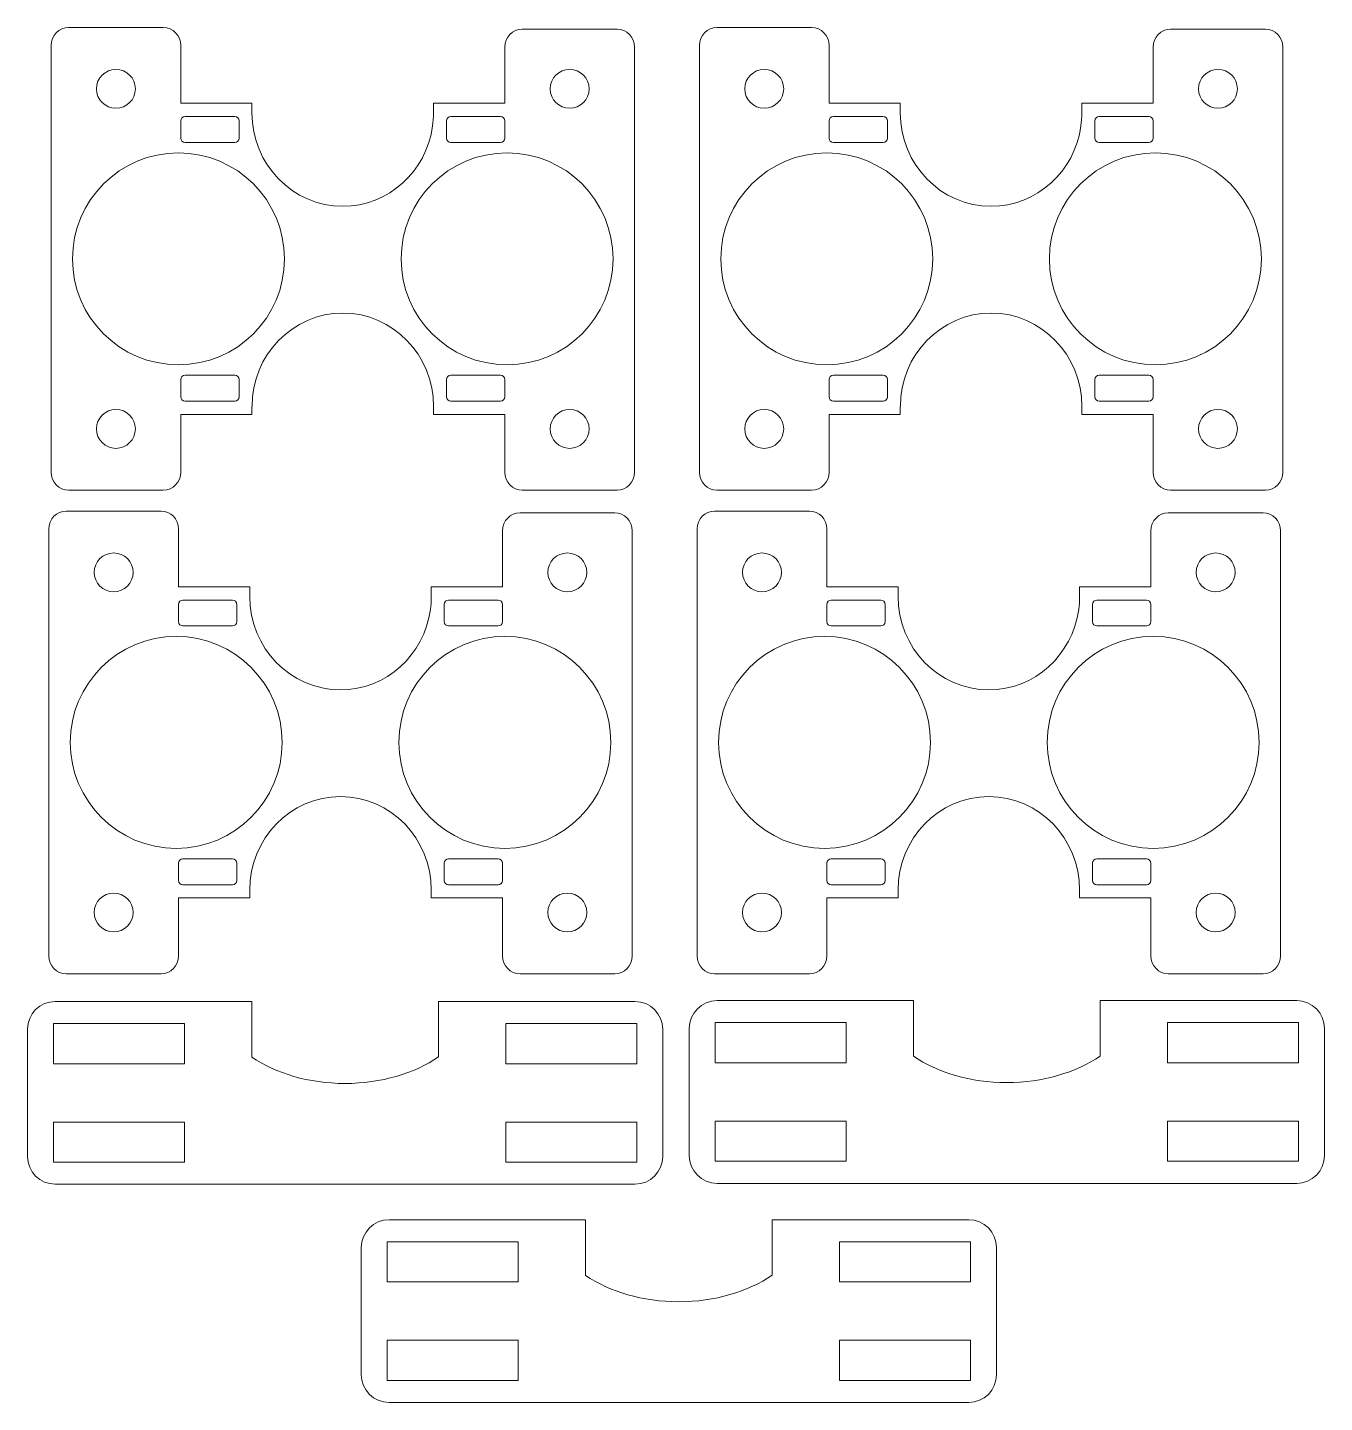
# Model space of a CAD drawing. Header units: millimetres. Extents: x 73 to 248, y -150 to 150.
# Drawn here: x 143.5 to 243.5, y -147.4 to -41.3 of the extents above; entities that cross this region are included whole.
import ezdxf

# ---------------------------------------------------------------- set-up
doc = ezdxf.new("R2010")
doc.units = ezdxf.units.MM
doc.header["$MEASUREMENT"] = 0
doc.layers.add('Layer 1', color=7, linetype='Continuous')

msp = doc.modelspace()

# ---------------------------------------------------------------- linework, layer by layer
at = {"layer": 'Layer 1', "color": 250, "lineweight": 18}
for points, knots in [([(155.3179, -47.1591), (155.3179, -47.1591), (160.815, -47.1591), (160.815, -47.1591), (160.815, -47.1591), (160.815, -47.8971), (160.815, -47.8971), (160.815, -51.8779), (163.949, -55.105), (167.815, -55.1049), (171.3484, -55.105), (174.2698, -52.4092), (174.7463, -48.906), (174.7913, -48.5764), (174.815, -48.2395), (174.815, -47.8971), (174.815, -47.8971), (174.8179, -47.8971), (174.8179, -47.8971), (174.8179, -47.8971), (174.8179, -47.1591), (174.8179, -47.1591), (174.8179, -47.1591), (180.3179, -47.1591), (180.3179, -47.1591), (180.3179, -47.1591), (180.3179, -42.8229), (180.3179, -42.8229), (180.3179, -42.0616), (180.9227, -41.4388), (181.6619, -41.4388), (181.6619, -41.4388), (188.9739, -41.4388), (188.9739, -41.4388), (189.7131, -41.4388), (190.3179, -42.0616), (190.3179, -42.8229), (190.3179, -42.8229), (190.3179, -47.83), (190.3179, -47.83), (190.3179, -47.83), (190.3179, -47.8971), (190.3179, -47.8971), (190.3179, -47.8971), (190.3179, -48.8597), (190.3179, -48.8597), (190.3179, -48.8597), (190.3179, -70.5508), (190.3179, -70.5508), (190.3179, -70.5508), (190.3179, -75.625), (190.3179, -75.625), (190.3179, -76.3863), (189.7131, -77.0091), (188.9739, -77.0091), (188.9739, -77.0091), (181.6619, -77.0091), (181.6619, -77.0091), (180.9227, -77.0091), (180.3179, -76.3863), (180.3179, -75.625), (180.3179, -75.625), (180.3179, -71.1591), (180.3179, -71.1591), (180.3179, -71.1591), (174.8179, -71.1591), (174.8179, -71.1591), (174.8179, -71.1591), (174.8179, -70.5507), (174.8179, -70.5507), (174.8179, -66.5701), (171.6841, -63.3429), (167.8179, -63.3429), (163.9517, -63.3429), (160.8179, -66.5702), (160.8179, -70.5508), (160.8179, -70.5508), (160.815, -70.5508), (160.815, -70.5508), (160.815, -70.5508), (160.815, -71.1591), (160.815, -71.1591), (160.815, -71.1591), (155.3179, -71.1591), (155.3179, -71.1591), (155.3179, -71.1591), (155.3179, -75.625), (155.3179, -75.625), (155.3179, -76.3863), (154.7131, -77.0091), (153.9739, -77.0091), (153.9739, -77.0091), (146.6619, -77.0091), (146.6619, -77.0091), (145.9227, -77.0091), (145.3179, -76.3863), (145.3179, -75.625), (145.3179, -75.625), (145.3179, -71.1591), (145.3179, -71.1591), (145.3179, -71.1591), (145.3141, -71.1591), (145.3141, -71.1591), (145.3141, -71.1591), (145.3141, -47.1591), (145.3141, -47.1591), (145.3141, -47.1591), (145.3179, -47.1591), (145.3179, -47.1591), (145.3179, -47.1591), (145.3179, -42.6932), (145.3179, -42.6932), (145.3179, -41.9319), (145.9227, -41.3091), (146.6619, -41.3091), (146.6619, -41.3091), (153.9739, -41.3091), (153.9739, -41.3091), (154.7131, -41.3091), (155.3179, -41.9319), (155.3179, -42.6932), (155.3179, -42.6932), (155.3179, -47.1591), (155.3179, -47.1591)], [0, 0, 0, 0, 0.02439024, 0.02439024, 0.02439024, 0.04878049, 0.04878049, 0.04878049, 0.07317073, 0.07317073, 0.07317073, 0.09756098, 0.09756098, 0.09756098, 0.12195122, 0.12195122, 0.12195122, 0.14634146, 0.14634146, 0.14634146, 0.17073171, 0.17073171, 0.17073171, 0.19512195, 0.19512195, 0.19512195, 0.2195122, 0.2195122, 0.2195122, 0.24390244, 0.24390244, 0.24390244, 0.26829268, 0.26829268, 0.26829268, 0.29268293, 0.29268293, 0.29268293, 0.31707317, 0.31707317, 0.31707317, 0.34146341, 0.34146341, 0.34146341, 0.36585366, 0.36585366, 0.36585366, 0.3902439, 0.3902439, 0.3902439, 0.41463415, 0.41463415, 0.41463415, 0.43902439, 0.43902439, 0.43902439, 0.46341463, 0.46341463, 0.46341463, 0.48780488, 0.48780488, 0.48780488, 0.51219512, 0.51219512, 0.51219512, 0.53658537, 0.53658537, 0.53658537, 0.56097561, 0.56097561, 0.56097561, 0.58536585, 0.58536585, 0.58536585, 0.6097561, 0.6097561, 0.6097561, 0.63414634, 0.63414634, 0.63414634, 0.65853659, 0.65853659, 0.65853659, 0.68292683, 0.68292683, 0.68292683, 0.70731707, 0.70731707, 0.70731707, 0.73170732, 0.73170732, 0.73170732, 0.75609756, 0.75609756, 0.75609756, 0.7804878, 0.7804878, 0.7804878, 0.80487805, 0.80487805, 0.80487805, 0.82926829, 0.82926829, 0.82926829, 0.85365854, 0.85365854, 0.85365854, 0.87804878, 0.87804878, 0.87804878, 0.90243902, 0.90243902, 0.90243902, 0.92682927, 0.92682927, 0.92682927, 0.95121951, 0.95121951, 0.95121951, 0.97560976, 0.97560976, 0.97560976, 1, 1, 1, 1]), ([(205.3274, -47.1591), (205.3274, -47.1591), (210.8245, -47.1591), (210.8245, -47.1591), (210.8245, -47.1591), (210.8245, -47.8971), (210.8245, -47.8971), (210.8245, -51.8779), (213.9585, -55.105), (217.8245, -55.1049), (221.3579, -55.105), (224.2793, -52.4092), (224.7558, -48.906), (224.8008, -48.5764), (224.8245, -48.2395), (224.8245, -47.8971), (224.8245, -47.8971), (224.8274, -47.8971), (224.8274, -47.8971), (224.8274, -47.8971), (224.8274, -47.1591), (224.8274, -47.1591), (224.8274, -47.1591), (230.3274, -47.1591), (230.3274, -47.1591), (230.3274, -47.1591), (230.3274, -42.8229), (230.3274, -42.8229), (230.3274, -42.0616), (230.9322, -41.4388), (231.6714, -41.4388), (231.6714, -41.4388), (238.9834, -41.4388), (238.9834, -41.4388), (239.7226, -41.4388), (240.3274, -42.0616), (240.3274, -42.8229), (240.3274, -42.8229), (240.3274, -47.83), (240.3274, -47.83), (240.3274, -47.83), (240.3274, -47.8971), (240.3274, -47.8971), (240.3274, -47.8971), (240.3274, -48.8597), (240.3274, -48.8597), (240.3274, -48.8597), (240.3274, -70.5508), (240.3274, -70.5508), (240.3274, -70.5508), (240.3274, -75.625), (240.3274, -75.625), (240.3274, -76.3863), (239.7226, -77.0091), (238.9834, -77.0091), (238.9834, -77.0091), (231.6714, -77.0091), (231.6714, -77.0091), (230.9322, -77.0091), (230.3274, -76.3863), (230.3274, -75.625), (230.3274, -75.625), (230.3274, -71.1591), (230.3274, -71.1591), (230.3274, -71.1591), (224.8274, -71.1591), (224.8274, -71.1591), (224.8274, -71.1591), (224.8274, -70.5507), (224.8274, -70.5507), (224.8274, -66.5701), (221.6936, -63.3429), (217.8274, -63.3429), (213.9612, -63.3429), (210.8274, -66.5702), (210.8274, -70.5508), (210.8274, -70.5508), (210.8245, -70.5508), (210.8245, -70.5508), (210.8245, -70.5508), (210.8245, -71.1591), (210.8245, -71.1591), (210.8245, -71.1591), (205.3274, -71.1591), (205.3274, -71.1591), (205.3274, -71.1591), (205.3274, -75.625), (205.3274, -75.625), (205.3274, -76.3863), (204.7226, -77.0091), (203.9834, -77.0091), (203.9834, -77.0091), (196.6714, -77.0091), (196.6714, -77.0091), (195.9322, -77.0091), (195.3274, -76.3863), (195.3274, -75.625), (195.3274, -75.625), (195.3274, -71.1591), (195.3274, -71.1591), (195.3274, -71.1591), (195.3236, -71.1591), (195.3236, -71.1591), (195.3236, -71.1591), (195.3236, -47.1591), (195.3236, -47.1591), (195.3236, -47.1591), (195.3274, -47.1591), (195.3274, -47.1591), (195.3274, -47.1591), (195.3274, -42.6932), (195.3274, -42.6932), (195.3274, -41.9319), (195.9322, -41.3091), (196.6714, -41.3091), (196.6714, -41.3091), (203.9834, -41.3091), (203.9834, -41.3091), (204.7226, -41.3091), (205.3274, -41.9319), (205.3274, -42.6932), (205.3274, -42.6932), (205.3274, -47.1591), (205.3274, -47.1591)], [0, 0, 0, 0, 0.02439024, 0.02439024, 0.02439024, 0.04878049, 0.04878049, 0.04878049, 0.07317073, 0.07317073, 0.07317073, 0.09756098, 0.09756098, 0.09756098, 0.12195122, 0.12195122, 0.12195122, 0.14634146, 0.14634146, 0.14634146, 0.17073171, 0.17073171, 0.17073171, 0.19512195, 0.19512195, 0.19512195, 0.2195122, 0.2195122, 0.2195122, 0.24390244, 0.24390244, 0.24390244, 0.26829268, 0.26829268, 0.26829268, 0.29268293, 0.29268293, 0.29268293, 0.31707317, 0.31707317, 0.31707317, 0.34146341, 0.34146341, 0.34146341, 0.36585366, 0.36585366, 0.36585366, 0.3902439, 0.3902439, 0.3902439, 0.41463415, 0.41463415, 0.41463415, 0.43902439, 0.43902439, 0.43902439, 0.46341463, 0.46341463, 0.46341463, 0.48780488, 0.48780488, 0.48780488, 0.51219512, 0.51219512, 0.51219512, 0.53658537, 0.53658537, 0.53658537, 0.56097561, 0.56097561, 0.56097561, 0.58536585, 0.58536585, 0.58536585, 0.6097561, 0.6097561, 0.6097561, 0.63414634, 0.63414634, 0.63414634, 0.65853659, 0.65853659, 0.65853659, 0.68292683, 0.68292683, 0.68292683, 0.70731707, 0.70731707, 0.70731707, 0.73170732, 0.73170732, 0.73170732, 0.75609756, 0.75609756, 0.75609756, 0.7804878, 0.7804878, 0.7804878, 0.80487805, 0.80487805, 0.80487805, 0.82926829, 0.82926829, 0.82926829, 0.85365854, 0.85365854, 0.85365854, 0.87804878, 0.87804878, 0.87804878, 0.90243902, 0.90243902, 0.90243902, 0.92682927, 0.92682927, 0.92682927, 0.95121951, 0.95121951, 0.95121951, 0.97560976, 0.97560976, 0.97560976, 1, 1, 1, 1]), ([(150.3179, -44.5426), (151.1463, -44.5426), (151.8179, -45.2142), (151.8179, -46.0426), (151.8179, -46.871), (151.1463, -47.5426), (150.3179, -47.5426), (149.4895, -47.5426), (148.8179, -46.871), (148.8179, -46.0426), (148.8179, -45.2142), (149.4895, -44.5426), (150.3179, -44.5426)], [0, 0, 0, 0, 0.25, 0.25, 0.25, 0.5, 0.5, 0.5, 0.75, 0.75, 0.75, 1, 1, 1, 1]), ([(185.316, -44.5426), (186.1444, -44.5426), (186.816, -45.2142), (186.816, -46.0426), (186.816, -46.871), (186.1444, -47.5426), (185.316, -47.5426), (184.4876, -47.5426), (183.816, -46.871), (183.816, -46.0426), (183.816, -45.2142), (184.4876, -44.5426), (185.316, -44.5426)], [0, 0, 0, 0, 0.25, 0.25, 0.25, 0.5, 0.5, 0.5, 0.75, 0.75, 0.75, 1, 1, 1, 1]), ([(200.3274, -44.5426), (201.1558, -44.5426), (201.8274, -45.2142), (201.8274, -46.0426), (201.8274, -46.871), (201.1558, -47.5426), (200.3274, -47.5426), (199.499, -47.5426), (198.8274, -46.871), (198.8274, -46.0426), (198.8274, -45.2142), (199.499, -44.5426), (200.3274, -44.5426)], [0, 0, 0, 0, 0.25, 0.25, 0.25, 0.5, 0.5, 0.5, 0.75, 0.75, 0.75, 1, 1, 1, 1]), ([(235.3255, -44.5426), (236.1539, -44.5426), (236.8255, -45.2142), (236.8255, -46.0426), (236.8255, -46.871), (236.1539, -47.5426), (235.3255, -47.5426), (234.4971, -47.5426), (233.8255, -46.871), (233.8255, -46.0426), (233.8255, -45.2142), (234.4971, -44.5426), (235.3255, -44.5426)], [0, 0, 0, 0, 0.25, 0.25, 0.25, 0.5, 0.5, 0.5, 0.75, 0.75, 0.75, 1, 1, 1, 1]), ([(155.6497, -48.1751), (155.6497, -48.1751), (159.4861, -48.1751), (159.4861, -48.1751), (159.6686, -48.1751), (159.8179, -48.3244), (159.8179, -48.5069), (159.8179, -48.5069), (159.8179, -49.8433), (159.8179, -49.8433), (159.8179, -50.0259), (159.6686, -50.1751), (159.4861, -50.1751), (159.4861, -50.1751), (155.6497, -50.1751), (155.6497, -50.1751), (155.4672, -50.1751), (155.3179, -50.0259), (155.3179, -49.8433), (155.3179, -49.8433), (155.3179, -48.5069), (155.3179, -48.5069), (155.3179, -48.3244), (155.4672, -48.1751), (155.6497, -48.1751)], [0, 0, 0, 0, 0.125, 0.125, 0.125, 0.25, 0.25, 0.25, 0.375, 0.375, 0.375, 0.5, 0.5, 0.5, 0.625, 0.625, 0.625, 0.75, 0.75, 0.75, 0.875, 0.875, 0.875, 1, 1, 1, 1]), ([(176.1497, -48.1751), (176.1497, -48.1751), (179.9861, -48.1751), (179.9861, -48.1751), (180.1686, -48.1751), (180.3179, -48.3244), (180.3179, -48.5069), (180.3179, -48.5069), (180.3179, -49.8433), (180.3179, -49.8433), (180.3179, -50.0259), (180.1686, -50.1751), (179.9861, -50.1751), (179.9861, -50.1751), (176.1497, -50.1751), (176.1497, -50.1751), (175.9672, -50.1751), (175.8179, -50.0259), (175.8179, -49.8433), (175.8179, -49.8433), (175.8179, -48.5069), (175.8179, -48.5069), (175.8179, -48.3244), (175.9672, -48.1751), (176.1497, -48.1751)], [0, 0, 0, 0, 0.125, 0.125, 0.125, 0.25, 0.25, 0.25, 0.375, 0.375, 0.375, 0.5, 0.5, 0.5, 0.625, 0.625, 0.625, 0.75, 0.75, 0.75, 0.875, 0.875, 0.875, 1, 1, 1, 1]), ([(205.6592, -48.1751), (205.6592, -48.1751), (209.4956, -48.1751), (209.4956, -48.1751), (209.6781, -48.1751), (209.8274, -48.3244), (209.8274, -48.5069), (209.8274, -48.5069), (209.8274, -49.8433), (209.8274, -49.8433), (209.8274, -50.0259), (209.6781, -50.1751), (209.4956, -50.1751), (209.4956, -50.1751), (205.6592, -50.1751), (205.6592, -50.1751), (205.4767, -50.1751), (205.3274, -50.0259), (205.3274, -49.8433), (205.3274, -49.8433), (205.3274, -48.5069), (205.3274, -48.5069), (205.3274, -48.3244), (205.4767, -48.1751), (205.6592, -48.1751)], [0, 0, 0, 0, 0.125, 0.125, 0.125, 0.25, 0.25, 0.25, 0.375, 0.375, 0.375, 0.5, 0.5, 0.5, 0.625, 0.625, 0.625, 0.75, 0.75, 0.75, 0.875, 0.875, 0.875, 1, 1, 1, 1]), ([(226.1592, -48.1751), (226.1592, -48.1751), (229.9956, -48.1751), (229.9956, -48.1751), (230.1781, -48.1751), (230.3274, -48.3244), (230.3274, -48.5069), (230.3274, -48.5069), (230.3274, -49.8433), (230.3274, -49.8433), (230.3274, -50.0259), (230.1781, -50.1751), (229.9956, -50.1751), (229.9956, -50.1751), (226.1592, -50.1751), (226.1592, -50.1751), (225.9767, -50.1751), (225.8274, -50.0259), (225.8274, -49.8433), (225.8274, -49.8433), (225.8274, -48.5069), (225.8274, -48.5069), (225.8274, -48.3244), (225.9767, -48.1751), (226.1592, -48.1751)], [0, 0, 0, 0, 0.125, 0.125, 0.125, 0.25, 0.25, 0.25, 0.375, 0.375, 0.375, 0.5, 0.5, 0.5, 0.625, 0.625, 0.625, 0.75, 0.75, 0.75, 0.875, 0.875, 0.875, 1, 1, 1, 1]), ([(155.1429, -50.9842), (159.6578, -50.9842), (163.3179, -54.6443), (163.3179, -59.1592), (163.3179, -63.6741), (159.6578, -67.3342), (155.1429, -67.3342), (150.628, -67.3342), (146.9679, -63.6741), (146.9679, -59.1592), (146.9679, -54.6443), (150.628, -50.9842), (155.1429, -50.9842)], [0, 0, 0, 0, 0.25, 0.25, 0.25, 0.5, 0.5, 0.5, 0.75, 0.75, 0.75, 1, 1, 1, 1]), ([(180.4929, -50.9842), (185.0078, -50.9842), (188.6679, -54.6443), (188.6679, -59.1592), (188.6679, -63.6741), (185.0078, -67.3342), (180.4929, -67.3342), (175.978, -67.3342), (172.3179, -63.6741), (172.3179, -59.1592), (172.3179, -54.6443), (175.978, -50.9842), (180.4929, -50.9842)], [0, 0, 0, 0, 0.25, 0.25, 0.25, 0.5, 0.5, 0.5, 0.75, 0.75, 0.75, 1, 1, 1, 1]), ([(205.1524, -50.9842), (209.6673, -50.9842), (213.3274, -54.6443), (213.3274, -59.1592), (213.3274, -63.6741), (209.6673, -67.3342), (205.1524, -67.3342), (200.6375, -67.3342), (196.9774, -63.6741), (196.9774, -59.1592), (196.9774, -54.6443), (200.6375, -50.9842), (205.1524, -50.9842)], [0, 0, 0, 0, 0.25, 0.25, 0.25, 0.5, 0.5, 0.5, 0.75, 0.75, 0.75, 1, 1, 1, 1]), ([(230.5024, -50.9842), (235.0173, -50.9842), (238.6774, -54.6443), (238.6774, -59.1592), (238.6774, -63.6741), (235.0173, -67.3342), (230.5024, -67.3342), (225.9875, -67.3342), (222.3274, -63.6741), (222.3274, -59.1592), (222.3274, -54.6443), (225.9875, -50.9842), (230.5024, -50.9842)], [0, 0, 0, 0, 0.25, 0.25, 0.25, 0.5, 0.5, 0.5, 0.75, 0.75, 0.75, 1, 1, 1, 1]), ([(155.6497, -68.1391), (155.6497, -68.1391), (159.4861, -68.1391), (159.4861, -68.1391), (159.6686, -68.1391), (159.8179, -68.2884), (159.8179, -68.4709), (159.8179, -68.4709), (159.8179, -69.8073), (159.8179, -69.8073), (159.8179, -69.9899), (159.6686, -70.1391), (159.4861, -70.1391), (159.4861, -70.1391), (155.6497, -70.1391), (155.6497, -70.1391), (155.4672, -70.1391), (155.3179, -69.9899), (155.3179, -69.8073), (155.3179, -69.8073), (155.3179, -68.4709), (155.3179, -68.4709), (155.3179, -68.2884), (155.4672, -68.1391), (155.6497, -68.1391)], [0, 0, 0, 0, 0.125, 0.125, 0.125, 0.25, 0.25, 0.25, 0.375, 0.375, 0.375, 0.5, 0.5, 0.5, 0.625, 0.625, 0.625, 0.75, 0.75, 0.75, 0.875, 0.875, 0.875, 1, 1, 1, 1]), ([(176.1497, -68.1391), (176.1497, -68.1391), (179.9861, -68.1391), (179.9861, -68.1391), (180.1686, -68.1391), (180.3179, -68.2884), (180.3179, -68.4709), (180.3179, -68.4709), (180.3179, -69.8073), (180.3179, -69.8073), (180.3179, -69.9899), (180.1686, -70.1391), (179.9861, -70.1391), (179.9861, -70.1391), (176.1497, -70.1391), (176.1497, -70.1391), (175.9672, -70.1391), (175.8179, -69.9899), (175.8179, -69.8073), (175.8179, -69.8073), (175.8179, -68.4709), (175.8179, -68.4709), (175.8179, -68.2884), (175.9672, -68.1391), (176.1497, -68.1391)], [0, 0, 0, 0, 0.125, 0.125, 0.125, 0.25, 0.25, 0.25, 0.375, 0.375, 0.375, 0.5, 0.5, 0.5, 0.625, 0.625, 0.625, 0.75, 0.75, 0.75, 0.875, 0.875, 0.875, 1, 1, 1, 1]), ([(205.6592, -68.1391), (205.6592, -68.1391), (209.4956, -68.1391), (209.4956, -68.1391), (209.6781, -68.1391), (209.8274, -68.2884), (209.8274, -68.4709), (209.8274, -68.4709), (209.8274, -69.8073), (209.8274, -69.8073), (209.8274, -69.9899), (209.6781, -70.1391), (209.4956, -70.1391), (209.4956, -70.1391), (205.6592, -70.1391), (205.6592, -70.1391), (205.4767, -70.1391), (205.3274, -69.9899), (205.3274, -69.8073), (205.3274, -69.8073), (205.3274, -68.4709), (205.3274, -68.4709), (205.3274, -68.2884), (205.4767, -68.1391), (205.6592, -68.1391)], [0, 0, 0, 0, 0.125, 0.125, 0.125, 0.25, 0.25, 0.25, 0.375, 0.375, 0.375, 0.5, 0.5, 0.5, 0.625, 0.625, 0.625, 0.75, 0.75, 0.75, 0.875, 0.875, 0.875, 1, 1, 1, 1]), ([(226.1592, -68.1391), (226.1592, -68.1391), (229.9956, -68.1391), (229.9956, -68.1391), (230.1781, -68.1391), (230.3274, -68.2884), (230.3274, -68.4709), (230.3274, -68.4709), (230.3274, -69.8073), (230.3274, -69.8073), (230.3274, -69.9899), (230.1781, -70.1391), (229.9956, -70.1391), (229.9956, -70.1391), (226.1592, -70.1391), (226.1592, -70.1391), (225.9767, -70.1391), (225.8274, -69.9899), (225.8274, -69.8073), (225.8274, -69.8073), (225.8274, -68.4709), (225.8274, -68.4709), (225.8274, -68.2884), (225.9767, -68.1391), (226.1592, -68.1391)], [0, 0, 0, 0, 0.125, 0.125, 0.125, 0.25, 0.25, 0.25, 0.375, 0.375, 0.375, 0.5, 0.5, 0.5, 0.625, 0.625, 0.625, 0.75, 0.75, 0.75, 0.875, 0.875, 0.875, 1, 1, 1, 1]), ([(150.3179, -70.7791), (151.1463, -70.7791), (151.8179, -71.4507), (151.8179, -72.2791), (151.8179, -73.1075), (151.1463, -73.7791), (150.3179, -73.7791), (149.4895, -73.7791), (148.8179, -73.1075), (148.8179, -72.2791), (148.8179, -71.4507), (149.4895, -70.7791), (150.3179, -70.7791)], [0, 0, 0, 0, 0.25, 0.25, 0.25, 0.5, 0.5, 0.5, 0.75, 0.75, 0.75, 1, 1, 1, 1]), ([(185.316, -70.7791), (186.1444, -70.7791), (186.816, -71.4507), (186.816, -72.2791), (186.816, -73.1075), (186.1444, -73.7791), (185.316, -73.7791), (184.4876, -73.7791), (183.816, -73.1075), (183.816, -72.2791), (183.816, -71.4507), (184.4876, -70.7791), (185.316, -70.7791)], [0, 0, 0, 0, 0.25, 0.25, 0.25, 0.5, 0.5, 0.5, 0.75, 0.75, 0.75, 1, 1, 1, 1]), ([(200.3274, -70.7791), (201.1558, -70.7791), (201.8274, -71.4507), (201.8274, -72.2791), (201.8274, -73.1075), (201.1558, -73.7791), (200.3274, -73.7791), (199.499, -73.7791), (198.8274, -73.1075), (198.8274, -72.2791), (198.8274, -71.4507), (199.499, -70.7791), (200.3274, -70.7791)], [0, 0, 0, 0, 0.25, 0.25, 0.25, 0.5, 0.5, 0.5, 0.75, 0.75, 0.75, 1, 1, 1, 1]), ([(235.3255, -70.7791), (236.1539, -70.7791), (236.8255, -71.4507), (236.8255, -72.2791), (236.8255, -73.1075), (236.1539, -73.7791), (235.3255, -73.7791), (234.4971, -73.7791), (233.8255, -73.1075), (233.8255, -72.2791), (233.8255, -71.4507), (234.4971, -70.7791), (235.3255, -70.7791)], [0, 0, 0, 0, 0.25, 0.25, 0.25, 0.5, 0.5, 0.5, 0.75, 0.75, 0.75, 1, 1, 1, 1]), ([(155.1443, -84.4673), (155.1443, -84.4673), (160.6414, -84.4673), (160.6414, -84.4673), (160.6414, -84.4673), (160.6414, -85.2053), (160.6414, -85.2053), (160.6414, -89.1861), (163.7754, -92.4132), (167.6414, -92.4131), (171.1748, -92.4132), (174.0962, -89.7174), (174.5727, -86.2142), (174.6177, -85.8846), (174.6414, -85.5477), (174.6414, -85.2053), (174.6414, -85.2053), (174.6443, -85.2053), (174.6443, -85.2053), (174.6443, -85.2053), (174.6443, -84.4673), (174.6443, -84.4673), (174.6443, -84.4673), (180.1443, -84.4673), (180.1443, -84.4673), (180.1443, -84.4673), (180.1443, -80.1311), (180.1443, -80.1311), (180.1443, -79.3698), (180.7491, -78.747), (181.4883, -78.747), (181.4883, -78.747), (188.8003, -78.747), (188.8003, -78.747), (189.5395, -78.747), (190.1443, -79.3698), (190.1443, -80.1311), (190.1443, -80.1311), (190.1443, -85.1382), (190.1443, -85.1382), (190.1443, -85.1382), (190.1443, -85.2053), (190.1443, -85.2053), (190.1443, -85.2053), (190.1443, -86.1679), (190.1443, -86.1679), (190.1443, -86.1679), (190.1443, -107.859), (190.1443, -107.859), (190.1443, -107.859), (190.1443, -112.9332), (190.1443, -112.9332), (190.1443, -113.6945), (189.5395, -114.3173), (188.8003, -114.3173), (188.8003, -114.3173), (181.4883, -114.3173), (181.4883, -114.3173), (180.7491, -114.3173), (180.1443, -113.6945), (180.1443, -112.9332), (180.1443, -112.9332), (180.1443, -108.4673), (180.1443, -108.4673), (180.1443, -108.4673), (174.6443, -108.4673), (174.6443, -108.4673), (174.6443, -108.4673), (174.6443, -107.8589), (174.6443, -107.8589), (174.6443, -103.8783), (171.5105, -100.6511), (167.6443, -100.6511), (163.7781, -100.6511), (160.6443, -103.8784), (160.6443, -107.859), (160.6443, -107.859), (160.6414, -107.859), (160.6414, -107.859), (160.6414, -107.859), (160.6414, -108.4673), (160.6414, -108.4673), (160.6414, -108.4673), (155.1443, -108.4673), (155.1443, -108.4673), (155.1443, -108.4673), (155.1443, -112.9332), (155.1443, -112.9332), (155.1443, -113.6945), (154.5395, -114.3173), (153.8003, -114.3173), (153.8003, -114.3173), (146.4883, -114.3173), (146.4883, -114.3173), (145.7491, -114.3173), (145.1443, -113.6945), (145.1443, -112.9332), (145.1443, -112.9332), (145.1443, -108.4673), (145.1443, -108.4673), (145.1443, -108.4673), (145.1405, -108.4673), (145.1405, -108.4673), (145.1405, -108.4673), (145.1405, -84.4673), (145.1405, -84.4673), (145.1405, -84.4673), (145.1443, -84.4673), (145.1443, -84.4673), (145.1443, -84.4673), (145.1443, -80.0014), (145.1443, -80.0014), (145.1443, -79.2401), (145.7491, -78.6173), (146.4883, -78.6173), (146.4883, -78.6173), (153.8003, -78.6173), (153.8003, -78.6173), (154.5395, -78.6173), (155.1443, -79.2401), (155.1443, -80.0014), (155.1443, -80.0014), (155.1443, -84.4673), (155.1443, -84.4673)], [0, 0, 0, 0, 0.02439024, 0.02439024, 0.02439024, 0.04878049, 0.04878049, 0.04878049, 0.07317073, 0.07317073, 0.07317073, 0.09756098, 0.09756098, 0.09756098, 0.12195122, 0.12195122, 0.12195122, 0.14634146, 0.14634146, 0.14634146, 0.17073171, 0.17073171, 0.17073171, 0.19512195, 0.19512195, 0.19512195, 0.2195122, 0.2195122, 0.2195122, 0.24390244, 0.24390244, 0.24390244, 0.26829268, 0.26829268, 0.26829268, 0.29268293, 0.29268293, 0.29268293, 0.31707317, 0.31707317, 0.31707317, 0.34146341, 0.34146341, 0.34146341, 0.36585366, 0.36585366, 0.36585366, 0.3902439, 0.3902439, 0.3902439, 0.41463415, 0.41463415, 0.41463415, 0.43902439, 0.43902439, 0.43902439, 0.46341463, 0.46341463, 0.46341463, 0.48780488, 0.48780488, 0.48780488, 0.51219512, 0.51219512, 0.51219512, 0.53658537, 0.53658537, 0.53658537, 0.56097561, 0.56097561, 0.56097561, 0.58536585, 0.58536585, 0.58536585, 0.6097561, 0.6097561, 0.6097561, 0.63414634, 0.63414634, 0.63414634, 0.65853659, 0.65853659, 0.65853659, 0.68292683, 0.68292683, 0.68292683, 0.70731707, 0.70731707, 0.70731707, 0.73170732, 0.73170732, 0.73170732, 0.75609756, 0.75609756, 0.75609756, 0.7804878, 0.7804878, 0.7804878, 0.80487805, 0.80487805, 0.80487805, 0.82926829, 0.82926829, 0.82926829, 0.85365854, 0.85365854, 0.85365854, 0.87804878, 0.87804878, 0.87804878, 0.90243902, 0.90243902, 0.90243902, 0.92682927, 0.92682927, 0.92682927, 0.95121951, 0.95121951, 0.95121951, 0.97560976, 0.97560976, 0.97560976, 1, 1, 1, 1]), ([(205.1538, -84.4673), (205.1538, -84.4673), (210.6509, -84.4673), (210.6509, -84.4673), (210.6509, -84.4673), (210.6509, -85.2053), (210.6509, -85.2053), (210.6509, -89.1861), (213.7849, -92.4132), (217.6509, -92.4131), (221.1843, -92.4132), (224.1057, -89.7174), (224.5822, -86.2142), (224.6272, -85.8846), (224.6509, -85.5477), (224.6509, -85.2053), (224.6509, -85.2053), (224.6538, -85.2053), (224.6538, -85.2053), (224.6538, -85.2053), (224.6538, -84.4673), (224.6538, -84.4673), (224.6538, -84.4673), (230.1538, -84.4673), (230.1538, -84.4673), (230.1538, -84.4673), (230.1538, -80.1311), (230.1538, -80.1311), (230.1538, -79.3698), (230.7586, -78.747), (231.4978, -78.747), (231.4978, -78.747), (238.8098, -78.747), (238.8098, -78.747), (239.549, -78.747), (240.1538, -79.3698), (240.1538, -80.1311), (240.1538, -80.1311), (240.1538, -85.1382), (240.1538, -85.1382), (240.1538, -85.1382), (240.1538, -85.2053), (240.1538, -85.2053), (240.1538, -85.2053), (240.1538, -86.1679), (240.1538, -86.1679), (240.1538, -86.1679), (240.1538, -107.859), (240.1538, -107.859), (240.1538, -107.859), (240.1538, -112.9332), (240.1538, -112.9332), (240.1538, -113.6945), (239.549, -114.3173), (238.8098, -114.3173), (238.8098, -114.3173), (231.4978, -114.3173), (231.4978, -114.3173), (230.7586, -114.3173), (230.1538, -113.6945), (230.1538, -112.9332), (230.1538, -112.9332), (230.1538, -108.4673), (230.1538, -108.4673), (230.1538, -108.4673), (224.6538, -108.4673), (224.6538, -108.4673), (224.6538, -108.4673), (224.6538, -107.8589), (224.6538, -107.8589), (224.6538, -103.8783), (221.52, -100.6511), (217.6538, -100.6511), (213.7876, -100.6511), (210.6538, -103.8784), (210.6538, -107.859), (210.6538, -107.859), (210.6509, -107.859), (210.6509, -107.859), (210.6509, -107.859), (210.6509, -108.4673), (210.6509, -108.4673), (210.6509, -108.4673), (205.1538, -108.4673), (205.1538, -108.4673), (205.1538, -108.4673), (205.1538, -112.9332), (205.1538, -112.9332), (205.1538, -113.6945), (204.549, -114.3173), (203.8098, -114.3173), (203.8098, -114.3173), (196.4978, -114.3173), (196.4978, -114.3173), (195.7586, -114.3173), (195.1538, -113.6945), (195.1538, -112.9332), (195.1538, -112.9332), (195.1538, -108.4673), (195.1538, -108.4673), (195.1538, -108.4673), (195.15, -108.4673), (195.15, -108.4673), (195.15, -108.4673), (195.15, -84.4673), (195.15, -84.4673), (195.15, -84.4673), (195.1538, -84.4673), (195.1538, -84.4673), (195.1538, -84.4673), (195.1538, -80.0014), (195.1538, -80.0014), (195.1538, -79.2401), (195.7586, -78.6173), (196.4978, -78.6173), (196.4978, -78.6173), (203.8098, -78.6173), (203.8098, -78.6173), (204.549, -78.6173), (205.1538, -79.2401), (205.1538, -80.0014), (205.1538, -80.0014), (205.1538, -84.4673), (205.1538, -84.4673)], [0, 0, 0, 0, 0.02439024, 0.02439024, 0.02439024, 0.04878049, 0.04878049, 0.04878049, 0.07317073, 0.07317073, 0.07317073, 0.09756098, 0.09756098, 0.09756098, 0.12195122, 0.12195122, 0.12195122, 0.14634146, 0.14634146, 0.14634146, 0.17073171, 0.17073171, 0.17073171, 0.19512195, 0.19512195, 0.19512195, 0.2195122, 0.2195122, 0.2195122, 0.24390244, 0.24390244, 0.24390244, 0.26829268, 0.26829268, 0.26829268, 0.29268293, 0.29268293, 0.29268293, 0.31707317, 0.31707317, 0.31707317, 0.34146341, 0.34146341, 0.34146341, 0.36585366, 0.36585366, 0.36585366, 0.3902439, 0.3902439, 0.3902439, 0.41463415, 0.41463415, 0.41463415, 0.43902439, 0.43902439, 0.43902439, 0.46341463, 0.46341463, 0.46341463, 0.48780488, 0.48780488, 0.48780488, 0.51219512, 0.51219512, 0.51219512, 0.53658537, 0.53658537, 0.53658537, 0.56097561, 0.56097561, 0.56097561, 0.58536585, 0.58536585, 0.58536585, 0.6097561, 0.6097561, 0.6097561, 0.63414634, 0.63414634, 0.63414634, 0.65853659, 0.65853659, 0.65853659, 0.68292683, 0.68292683, 0.68292683, 0.70731707, 0.70731707, 0.70731707, 0.73170732, 0.73170732, 0.73170732, 0.75609756, 0.75609756, 0.75609756, 0.7804878, 0.7804878, 0.7804878, 0.80487805, 0.80487805, 0.80487805, 0.82926829, 0.82926829, 0.82926829, 0.85365854, 0.85365854, 0.85365854, 0.87804878, 0.87804878, 0.87804878, 0.90243902, 0.90243902, 0.90243902, 0.92682927, 0.92682927, 0.92682927, 0.95121951, 0.95121951, 0.95121951, 0.97560976, 0.97560976, 0.97560976, 1, 1, 1, 1]), ([(150.1443, -81.8508), (150.9727, -81.8508), (151.6443, -82.5224), (151.6443, -83.3508), (151.6443, -84.1792), (150.9727, -84.8508), (150.1443, -84.8508), (149.3159, -84.8508), (148.6443, -84.1792), (148.6443, -83.3508), (148.6443, -82.5224), (149.3159, -81.8508), (150.1443, -81.8508)], [0, 0, 0, 0, 0.25, 0.25, 0.25, 0.5, 0.5, 0.5, 0.75, 0.75, 0.75, 1, 1, 1, 1]), ([(185.1424, -81.8508), (185.9708, -81.8508), (186.6424, -82.5224), (186.6424, -83.3508), (186.6424, -84.1792), (185.9708, -84.8508), (185.1424, -84.8508), (184.314, -84.8508), (183.6424, -84.1792), (183.6424, -83.3508), (183.6424, -82.5224), (184.314, -81.8508), (185.1424, -81.8508)], [0, 0, 0, 0, 0.25, 0.25, 0.25, 0.5, 0.5, 0.5, 0.75, 0.75, 0.75, 1, 1, 1, 1]), ([(200.1538, -81.8508), (200.9822, -81.8508), (201.6538, -82.5224), (201.6538, -83.3508), (201.6538, -84.1792), (200.9822, -84.8508), (200.1538, -84.8508), (199.3254, -84.8508), (198.6538, -84.1792), (198.6538, -83.3508), (198.6538, -82.5224), (199.3254, -81.8508), (200.1538, -81.8508)], [0, 0, 0, 0, 0.25, 0.25, 0.25, 0.5, 0.5, 0.5, 0.75, 0.75, 0.75, 1, 1, 1, 1]), ([(235.1519, -81.8508), (235.9803, -81.8508), (236.6519, -82.5224), (236.6519, -83.3508), (236.6519, -84.1792), (235.9803, -84.8508), (235.1519, -84.8508), (234.3235, -84.8508), (233.6519, -84.1792), (233.6519, -83.3508), (233.6519, -82.5224), (234.3235, -81.8508), (235.1519, -81.8508)], [0, 0, 0, 0, 0.25, 0.25, 0.25, 0.5, 0.5, 0.5, 0.75, 0.75, 0.75, 1, 1, 1, 1]), ([(155.4761, -85.4833), (155.4761, -85.4833), (159.3125, -85.4833), (159.3125, -85.4833), (159.495, -85.4833), (159.6443, -85.6326), (159.6443, -85.8151), (159.6443, -85.8151), (159.6443, -87.1515), (159.6443, -87.1515), (159.6443, -87.3341), (159.495, -87.4833), (159.3125, -87.4833), (159.3125, -87.4833), (155.4761, -87.4833), (155.4761, -87.4833), (155.2936, -87.4833), (155.1443, -87.3341), (155.1443, -87.1515), (155.1443, -87.1515), (155.1443, -85.8151), (155.1443, -85.8151), (155.1443, -85.6326), (155.2936, -85.4833), (155.4761, -85.4833)], [0, 0, 0, 0, 0.125, 0.125, 0.125, 0.25, 0.25, 0.25, 0.375, 0.375, 0.375, 0.5, 0.5, 0.5, 0.625, 0.625, 0.625, 0.75, 0.75, 0.75, 0.875, 0.875, 0.875, 1, 1, 1, 1]), ([(175.9761, -85.4833), (175.9761, -85.4833), (179.8125, -85.4833), (179.8125, -85.4833), (179.995, -85.4833), (180.1443, -85.6326), (180.1443, -85.8151), (180.1443, -85.8151), (180.1443, -87.1515), (180.1443, -87.1515), (180.1443, -87.3341), (179.995, -87.4833), (179.8125, -87.4833), (179.8125, -87.4833), (175.9761, -87.4833), (175.9761, -87.4833), (175.7936, -87.4833), (175.6443, -87.3341), (175.6443, -87.1515), (175.6443, -87.1515), (175.6443, -85.8151), (175.6443, -85.8151), (175.6443, -85.6326), (175.7936, -85.4833), (175.9761, -85.4833)], [0, 0, 0, 0, 0.125, 0.125, 0.125, 0.25, 0.25, 0.25, 0.375, 0.375, 0.375, 0.5, 0.5, 0.5, 0.625, 0.625, 0.625, 0.75, 0.75, 0.75, 0.875, 0.875, 0.875, 1, 1, 1, 1]), ([(205.4856, -85.4833), (205.4856, -85.4833), (209.322, -85.4833), (209.322, -85.4833), (209.5045, -85.4833), (209.6538, -85.6326), (209.6538, -85.8151), (209.6538, -85.8151), (209.6538, -87.1515), (209.6538, -87.1515), (209.6538, -87.3341), (209.5045, -87.4833), (209.322, -87.4833), (209.322, -87.4833), (205.4856, -87.4833), (205.4856, -87.4833), (205.3031, -87.4833), (205.1538, -87.3341), (205.1538, -87.1515), (205.1538, -87.1515), (205.1538, -85.8151), (205.1538, -85.8151), (205.1538, -85.6326), (205.3031, -85.4833), (205.4856, -85.4833)], [0, 0, 0, 0, 0.125, 0.125, 0.125, 0.25, 0.25, 0.25, 0.375, 0.375, 0.375, 0.5, 0.5, 0.5, 0.625, 0.625, 0.625, 0.75, 0.75, 0.75, 0.875, 0.875, 0.875, 1, 1, 1, 1]), ([(225.9856, -85.4833), (225.9856, -85.4833), (229.822, -85.4833), (229.822, -85.4833), (230.0045, -85.4833), (230.1538, -85.6326), (230.1538, -85.8151), (230.1538, -85.8151), (230.1538, -87.1515), (230.1538, -87.1515), (230.1538, -87.3341), (230.0045, -87.4833), (229.822, -87.4833), (229.822, -87.4833), (225.9856, -87.4833), (225.9856, -87.4833), (225.8031, -87.4833), (225.6538, -87.3341), (225.6538, -87.1515), (225.6538, -87.1515), (225.6538, -85.8151), (225.6538, -85.8151), (225.6538, -85.6326), (225.8031, -85.4833), (225.9856, -85.4833)], [0, 0, 0, 0, 0.125, 0.125, 0.125, 0.25, 0.25, 0.25, 0.375, 0.375, 0.375, 0.5, 0.5, 0.5, 0.625, 0.625, 0.625, 0.75, 0.75, 0.75, 0.875, 0.875, 0.875, 1, 1, 1, 1]), ([(154.9693, -88.2924), (159.4842, -88.2924), (163.1443, -91.9525), (163.1443, -96.4674), (163.1443, -100.9823), (159.4842, -104.6424), (154.9693, -104.6424), (150.4544, -104.6424), (146.7943, -100.9823), (146.7943, -96.4674), (146.7943, -91.9525), (150.4544, -88.2924), (154.9693, -88.2924)], [0, 0, 0, 0, 0.25, 0.25, 0.25, 0.5, 0.5, 0.5, 0.75, 0.75, 0.75, 1, 1, 1, 1]), ([(180.3193, -88.2924), (184.8342, -88.2924), (188.4943, -91.9525), (188.4943, -96.4674), (188.4943, -100.9823), (184.8342, -104.6424), (180.3193, -104.6424), (175.8044, -104.6424), (172.1443, -100.9823), (172.1443, -96.4674), (172.1443, -91.9525), (175.8044, -88.2924), (180.3193, -88.2924)], [0, 0, 0, 0, 0.25, 0.25, 0.25, 0.5, 0.5, 0.5, 0.75, 0.75, 0.75, 1, 1, 1, 1]), ([(204.9788, -88.2924), (209.4937, -88.2924), (213.1538, -91.9525), (213.1538, -96.4674), (213.1538, -100.9823), (209.4937, -104.6424), (204.9788, -104.6424), (200.4639, -104.6424), (196.8038, -100.9823), (196.8038, -96.4674), (196.8038, -91.9525), (200.4639, -88.2924), (204.9788, -88.2924)], [0, 0, 0, 0, 0.25, 0.25, 0.25, 0.5, 0.5, 0.5, 0.75, 0.75, 0.75, 1, 1, 1, 1]), ([(230.3288, -88.2924), (234.8437, -88.2924), (238.5038, -91.9525), (238.5038, -96.4674), (238.5038, -100.9823), (234.8437, -104.6424), (230.3288, -104.6424), (225.8139, -104.6424), (222.1538, -100.9823), (222.1538, -96.4674), (222.1538, -91.9525), (225.8139, -88.2924), (230.3288, -88.2924)], [0, 0, 0, 0, 0.25, 0.25, 0.25, 0.5, 0.5, 0.5, 0.75, 0.75, 0.75, 1, 1, 1, 1]), ([(155.4761, -105.4473), (155.4761, -105.4473), (159.3125, -105.4473), (159.3125, -105.4473), (159.495, -105.4473), (159.6443, -105.5966), (159.6443, -105.7791), (159.6443, -105.7791), (159.6443, -107.1155), (159.6443, -107.1155), (159.6443, -107.2981), (159.495, -107.4473), (159.3125, -107.4473), (159.3125, -107.4473), (155.4761, -107.4473), (155.4761, -107.4473), (155.2936, -107.4473), (155.1443, -107.2981), (155.1443, -107.1155), (155.1443, -107.1155), (155.1443, -105.7791), (155.1443, -105.7791), (155.1443, -105.5966), (155.2936, -105.4473), (155.4761, -105.4473)], [0, 0, 0, 0, 0.125, 0.125, 0.125, 0.25, 0.25, 0.25, 0.375, 0.375, 0.375, 0.5, 0.5, 0.5, 0.625, 0.625, 0.625, 0.75, 0.75, 0.75, 0.875, 0.875, 0.875, 1, 1, 1, 1]), ([(175.9761, -105.4473), (175.9761, -105.4473), (179.8125, -105.4473), (179.8125, -105.4473), (179.995, -105.4473), (180.1443, -105.5966), (180.1443, -105.7791), (180.1443, -105.7791), (180.1443, -107.1155), (180.1443, -107.1155), (180.1443, -107.2981), (179.995, -107.4473), (179.8125, -107.4473), (179.8125, -107.4473), (175.9761, -107.4473), (175.9761, -107.4473), (175.7936, -107.4473), (175.6443, -107.2981), (175.6443, -107.1155), (175.6443, -107.1155), (175.6443, -105.7791), (175.6443, -105.7791), (175.6443, -105.5966), (175.7936, -105.4473), (175.9761, -105.4473)], [0, 0, 0, 0, 0.125, 0.125, 0.125, 0.25, 0.25, 0.25, 0.375, 0.375, 0.375, 0.5, 0.5, 0.5, 0.625, 0.625, 0.625, 0.75, 0.75, 0.75, 0.875, 0.875, 0.875, 1, 1, 1, 1]), ([(205.4856, -105.4473), (205.4856, -105.4473), (209.322, -105.4473), (209.322, -105.4473), (209.5045, -105.4473), (209.6538, -105.5966), (209.6538, -105.7791), (209.6538, -105.7791), (209.6538, -107.1155), (209.6538, -107.1155), (209.6538, -107.2981), (209.5045, -107.4473), (209.322, -107.4473), (209.322, -107.4473), (205.4856, -107.4473), (205.4856, -107.4473), (205.3031, -107.4473), (205.1538, -107.2981), (205.1538, -107.1155), (205.1538, -107.1155), (205.1538, -105.7791), (205.1538, -105.7791), (205.1538, -105.5966), (205.3031, -105.4473), (205.4856, -105.4473)], [0, 0, 0, 0, 0.125, 0.125, 0.125, 0.25, 0.25, 0.25, 0.375, 0.375, 0.375, 0.5, 0.5, 0.5, 0.625, 0.625, 0.625, 0.75, 0.75, 0.75, 0.875, 0.875, 0.875, 1, 1, 1, 1]), ([(225.9856, -105.4473), (225.9856, -105.4473), (229.822, -105.4473), (229.822, -105.4473), (230.0045, -105.4473), (230.1538, -105.5966), (230.1538, -105.7791), (230.1538, -105.7791), (230.1538, -107.1155), (230.1538, -107.1155), (230.1538, -107.2981), (230.0045, -107.4473), (229.822, -107.4473), (229.822, -107.4473), (225.9856, -107.4473), (225.9856, -107.4473), (225.8031, -107.4473), (225.6538, -107.2981), (225.6538, -107.1155), (225.6538, -107.1155), (225.6538, -105.7791), (225.6538, -105.7791), (225.6538, -105.5966), (225.8031, -105.4473), (225.9856, -105.4473)], [0, 0, 0, 0, 0.125, 0.125, 0.125, 0.25, 0.25, 0.25, 0.375, 0.375, 0.375, 0.5, 0.5, 0.5, 0.625, 0.625, 0.625, 0.75, 0.75, 0.75, 0.875, 0.875, 0.875, 1, 1, 1, 1]), ([(150.1443, -108.0873), (150.9727, -108.0873), (151.6443, -108.7589), (151.6443, -109.5873), (151.6443, -110.4157), (150.9727, -111.0873), (150.1443, -111.0873), (149.3159, -111.0873), (148.6443, -110.4157), (148.6443, -109.5873), (148.6443, -108.7589), (149.3159, -108.0873), (150.1443, -108.0873)], [0, 0, 0, 0, 0.25, 0.25, 0.25, 0.5, 0.5, 0.5, 0.75, 0.75, 0.75, 1, 1, 1, 1]), ([(185.1424, -108.0873), (185.9708, -108.0873), (186.6424, -108.7589), (186.6424, -109.5873), (186.6424, -110.4157), (185.9708, -111.0873), (185.1424, -111.0873), (184.314, -111.0873), (183.6424, -110.4157), (183.6424, -109.5873), (183.6424, -108.7589), (184.314, -108.0873), (185.1424, -108.0873)], [0, 0, 0, 0, 0.25, 0.25, 0.25, 0.5, 0.5, 0.5, 0.75, 0.75, 0.75, 1, 1, 1, 1]), ([(200.1538, -108.0873), (200.9822, -108.0873), (201.6538, -108.7589), (201.6538, -109.5873), (201.6538, -110.4157), (200.9822, -111.0873), (200.1538, -111.0873), (199.3254, -111.0873), (198.6538, -110.4157), (198.6538, -109.5873), (198.6538, -108.7589), (199.3254, -108.0873), (200.1538, -108.0873)], [0, 0, 0, 0, 0.25, 0.25, 0.25, 0.5, 0.5, 0.5, 0.75, 0.75, 0.75, 1, 1, 1, 1]), ([(235.1519, -108.0873), (235.9803, -108.0873), (236.6519, -108.7589), (236.6519, -109.5873), (236.6519, -110.4157), (235.9803, -111.0873), (235.1519, -111.0873), (234.3235, -111.0873), (233.6519, -110.4157), (233.6519, -109.5873), (233.6519, -108.7589), (234.3235, -108.0873), (235.1519, -108.0873)], [0, 0, 0, 0, 0.25, 0.25, 0.25, 0.5, 0.5, 0.5, 0.75, 0.75, 0.75, 1, 1, 1, 1]), ([(145.6397, -116.4554), (145.6397, -116.4554), (157.6433, -116.4554), (157.6433, -116.4554), (157.6433, -116.4554), (160.7941, -116.4554), (160.7941, -116.4554), (160.7941, -116.4554), (160.7941, -120.7523), (160.7941, -120.7523), (162.6675, -122.0097), (165.1991, -122.7811), (167.9856, -122.7811), (170.7849, -122.7811), (173.3269, -122.0026), (175.2029, -120.7349), (175.2029, -120.7349), (175.2029, -116.4554), (175.2029, -116.4554), (175.2029, -116.4554), (178.328, -116.4554), (178.328, -116.4554), (178.328, -116.4554), (178.3537, -116.4554), (178.3537, -116.4554), (178.3537, -116.4554), (190.3569, -116.4554), (190.3569, -116.4554), (191.5347, -116.4554), (192.4983, -117.4189), (192.4983, -118.5968), (192.4983, -118.5968), (192.4983, -128.414), (192.4983, -128.414), (192.4983, -129.5919), (191.5347, -130.5554), (190.3569, -130.5554), (190.3569, -130.5554), (145.6397, -130.5554), (145.6397, -130.5554), (144.4619, -130.5554), (143.4983, -129.5919), (143.4983, -128.414), (143.4983, -128.414), (143.4983, -118.5968), (143.4983, -118.5968), (143.4983, -117.4189), (144.4619, -116.4554), (145.6397, -116.4554)], [0, 0, 0, 0, 0.0625, 0.0625, 0.0625, 0.125, 0.125, 0.125, 0.1875, 0.1875, 0.1875, 0.25, 0.25, 0.25, 0.3125, 0.3125, 0.3125, 0.375, 0.375, 0.375, 0.4375, 0.4375, 0.4375, 0.5, 0.5, 0.5, 0.5625, 0.5625, 0.5625, 0.625, 0.625, 0.625, 0.6875, 0.6875, 0.6875, 0.75, 0.75, 0.75, 0.8125, 0.8125, 0.8125, 0.875, 0.875, 0.875, 0.9375, 0.9375, 0.9375, 1, 1, 1, 1]), ([(196.6857, -116.3873), (196.6857, -116.3873), (208.6893, -116.3873), (208.6893, -116.3873), (208.6893, -116.3873), (211.8401, -116.3873), (211.8401, -116.3873), (211.8401, -116.3873), (211.8401, -120.6842), (211.8401, -120.6842), (213.7135, -121.9416), (216.2451, -122.713), (219.0316, -122.713), (221.8309, -122.713), (224.3729, -121.9345), (226.2489, -120.6668), (226.2489, -120.6668), (226.2489, -116.3873), (226.2489, -116.3873), (226.2489, -116.3873), (229.374, -116.3873), (229.374, -116.3873), (229.374, -116.3873), (229.3997, -116.3873), (229.3997, -116.3873), (229.3997, -116.3873), (241.4029, -116.3873), (241.4029, -116.3873), (242.5807, -116.3873), (243.5443, -117.3508), (243.5443, -118.5287), (243.5443, -118.5287), (243.5443, -128.3459), (243.5443, -128.3459), (243.5443, -129.5238), (242.5807, -130.4873), (241.4029, -130.4873), (241.4029, -130.4873), (196.6857, -130.4873), (196.6857, -130.4873), (195.5079, -130.4873), (194.5443, -129.5238), (194.5443, -128.3459), (194.5443, -128.3459), (194.5443, -118.5287), (194.5443, -118.5287), (194.5443, -117.3508), (195.5079, -116.3873), (196.6857, -116.3873)], [0, 0, 0, 0, 0.0625, 0.0625, 0.0625, 0.125, 0.125, 0.125, 0.1875, 0.1875, 0.1875, 0.25, 0.25, 0.25, 0.3125, 0.3125, 0.3125, 0.375, 0.375, 0.375, 0.4375, 0.4375, 0.4375, 0.5, 0.5, 0.5, 0.5625, 0.5625, 0.5625, 0.625, 0.625, 0.625, 0.6875, 0.6875, 0.6875, 0.75, 0.75, 0.75, 0.8125, 0.8125, 0.8125, 0.875, 0.875, 0.875, 0.9375, 0.9375, 0.9375, 1, 1, 1, 1]), ([(155.5983, -121.2554), (155.5983, -121.2554), (145.4983, -121.2554), (145.4983, -121.2554), (145.4983, -121.2554), (145.4983, -118.1554), (145.4983, -118.1554), (145.4983, -118.1554), (155.5983, -118.1554), (155.5983, -118.1554), (155.5983, -118.1554), (155.5983, -121.2554), (155.5983, -121.2554)], [0, 0, 0, 0, 0.25, 0.25, 0.25, 0.5, 0.5, 0.5, 0.75, 0.75, 0.75, 1, 1, 1, 1]), ([(190.4983, -121.2554), (190.4983, -121.2554), (180.3983, -121.2554), (180.3983, -121.2554), (180.3983, -121.2554), (180.3983, -118.1554), (180.3983, -118.1554), (180.3983, -118.1554), (190.4983, -118.1554), (190.4983, -118.1554), (190.4983, -118.1554), (190.4983, -121.2554), (190.4983, -121.2554)], [0, 0, 0, 0, 0.25, 0.25, 0.25, 0.5, 0.5, 0.5, 0.75, 0.75, 0.75, 1, 1, 1, 1]), ([(206.6443, -121.1873), (206.6443, -121.1873), (196.5443, -121.1873), (196.5443, -121.1873), (196.5443, -121.1873), (196.5443, -118.0873), (196.5443, -118.0873), (196.5443, -118.0873), (206.6443, -118.0873), (206.6443, -118.0873), (206.6443, -118.0873), (206.6443, -121.1873), (206.6443, -121.1873)], [0, 0, 0, 0, 0.25, 0.25, 0.25, 0.5, 0.5, 0.5, 0.75, 0.75, 0.75, 1, 1, 1, 1]), ([(241.5443, -121.1873), (241.5443, -121.1873), (231.4443, -121.1873), (231.4443, -121.1873), (231.4443, -121.1873), (231.4443, -118.0873), (231.4443, -118.0873), (231.4443, -118.0873), (241.5443, -118.0873), (241.5443, -118.0873), (241.5443, -118.0873), (241.5443, -121.1873), (241.5443, -121.1873)], [0, 0, 0, 0, 0.25, 0.25, 0.25, 0.5, 0.5, 0.5, 0.75, 0.75, 0.75, 1, 1, 1, 1]), ([(155.5983, -128.8554), (155.5983, -128.8554), (145.4983, -128.8554), (145.4983, -128.8554), (145.4983, -128.8554), (145.4983, -125.7554), (145.4983, -125.7554), (145.4983, -125.7554), (155.5983, -125.7554), (155.5983, -125.7554), (155.5983, -125.7554), (155.5983, -128.8554), (155.5983, -128.8554)], [0, 0, 0, 0, 0.25, 0.25, 0.25, 0.5, 0.5, 0.5, 0.75, 0.75, 0.75, 1, 1, 1, 1]), ([(190.4983, -128.8554), (190.4983, -128.8554), (180.3983, -128.8554), (180.3983, -128.8554), (180.3983, -128.8554), (180.3983, -125.7554), (180.3983, -125.7554), (180.3983, -125.7554), (190.4983, -125.7554), (190.4983, -125.7554), (190.4983, -125.7554), (190.4983, -128.8554), (190.4983, -128.8554)], [0, 0, 0, 0, 0.25, 0.25, 0.25, 0.5, 0.5, 0.5, 0.75, 0.75, 0.75, 1, 1, 1, 1]), ([(206.6443, -128.7873), (206.6443, -128.7873), (196.5443, -128.7873), (196.5443, -128.7873), (196.5443, -128.7873), (196.5443, -125.6873), (196.5443, -125.6873), (196.5443, -125.6873), (206.6443, -125.6873), (206.6443, -125.6873), (206.6443, -125.6873), (206.6443, -128.7873), (206.6443, -128.7873)], [0, 0, 0, 0, 0.25, 0.25, 0.25, 0.5, 0.5, 0.5, 0.75, 0.75, 0.75, 1, 1, 1, 1]), ([(241.5443, -128.7873), (241.5443, -128.7873), (231.4443, -128.7873), (231.4443, -128.7873), (231.4443, -128.7873), (231.4443, -125.6873), (231.4443, -125.6873), (231.4443, -125.6873), (241.5443, -125.6873), (241.5443, -125.6873), (241.5443, -125.6873), (241.5443, -128.7873), (241.5443, -128.7873)], [0, 0, 0, 0, 0.25, 0.25, 0.25, 0.5, 0.5, 0.5, 0.75, 0.75, 0.75, 1, 1, 1, 1]), ([(171.3857, -133.2965), (171.3857, -133.2965), (183.3893, -133.2965), (183.3893, -133.2965), (183.3893, -133.2965), (186.5401, -133.2965), (186.5401, -133.2965), (186.5401, -133.2965), (186.5401, -137.5934), (186.5401, -137.5934), (188.4135, -138.8508), (190.9451, -139.6222), (193.7316, -139.6222), (196.5309, -139.6222), (199.0729, -138.8437), (200.9489, -137.576), (200.9489, -137.576), (200.9489, -133.2965), (200.9489, -133.2965), (200.9489, -133.2965), (204.074, -133.2965), (204.074, -133.2965), (204.074, -133.2965), (204.0997, -133.2965), (204.0997, -133.2965), (204.0997, -133.2965), (216.1029, -133.2965), (216.1029, -133.2965), (217.2807, -133.2965), (218.2443, -134.26), (218.2443, -135.4379), (218.2443, -135.4379), (218.2443, -145.2551), (218.2443, -145.2551), (218.2443, -146.433), (217.2807, -147.3965), (216.1029, -147.3965), (216.1029, -147.3965), (171.3857, -147.3965), (171.3857, -147.3965), (170.2079, -147.3965), (169.2443, -146.433), (169.2443, -145.2551), (169.2443, -145.2551), (169.2443, -135.4379), (169.2443, -135.4379), (169.2443, -134.26), (170.2079, -133.2965), (171.3857, -133.2965)], [0, 0, 0, 0, 0.0625, 0.0625, 0.0625, 0.125, 0.125, 0.125, 0.1875, 0.1875, 0.1875, 0.25, 0.25, 0.25, 0.3125, 0.3125, 0.3125, 0.375, 0.375, 0.375, 0.4375, 0.4375, 0.4375, 0.5, 0.5, 0.5, 0.5625, 0.5625, 0.5625, 0.625, 0.625, 0.625, 0.6875, 0.6875, 0.6875, 0.75, 0.75, 0.75, 0.8125, 0.8125, 0.8125, 0.875, 0.875, 0.875, 0.9375, 0.9375, 0.9375, 1, 1, 1, 1]), ([(181.3443, -138.0965), (181.3443, -138.0965), (171.2443, -138.0965), (171.2443, -138.0965), (171.2443, -138.0965), (171.2443, -134.9965), (171.2443, -134.9965), (171.2443, -134.9965), (181.3443, -134.9965), (181.3443, -134.9965), (181.3443, -134.9965), (181.3443, -138.0965), (181.3443, -138.0965)], [0, 0, 0, 0, 0.25, 0.25, 0.25, 0.5, 0.5, 0.5, 0.75, 0.75, 0.75, 1, 1, 1, 1]), ([(216.2443, -138.0965), (216.2443, -138.0965), (206.1443, -138.0965), (206.1443, -138.0965), (206.1443, -138.0965), (206.1443, -134.9965), (206.1443, -134.9965), (206.1443, -134.9965), (216.2443, -134.9965), (216.2443, -134.9965), (216.2443, -134.9965), (216.2443, -138.0965), (216.2443, -138.0965)], [0, 0, 0, 0, 0.25, 0.25, 0.25, 0.5, 0.5, 0.5, 0.75, 0.75, 0.75, 1, 1, 1, 1]), ([(181.3443, -145.6965), (181.3443, -145.6965), (171.2443, -145.6965), (171.2443, -145.6965), (171.2443, -145.6965), (171.2443, -142.5965), (171.2443, -142.5965), (171.2443, -142.5965), (181.3443, -142.5965), (181.3443, -142.5965), (181.3443, -142.5965), (181.3443, -145.6965), (181.3443, -145.6965)], [0, 0, 0, 0, 0.25, 0.25, 0.25, 0.5, 0.5, 0.5, 0.75, 0.75, 0.75, 1, 1, 1, 1]), ([(216.2443, -145.6965), (216.2443, -145.6965), (206.1443, -145.6965), (206.1443, -145.6965), (206.1443, -145.6965), (206.1443, -142.5965), (206.1443, -142.5965), (206.1443, -142.5965), (216.2443, -142.5965), (216.2443, -142.5965), (216.2443, -142.5965), (216.2443, -145.6965), (216.2443, -145.6965)], [0, 0, 0, 0, 0.25, 0.25, 0.25, 0.5, 0.5, 0.5, 0.75, 0.75, 0.75, 1, 1, 1, 1])]:
    msp.add_open_spline(points, degree=3, knots=knots, dxfattribs=at)

doc.saveas('drawing.dxf')
